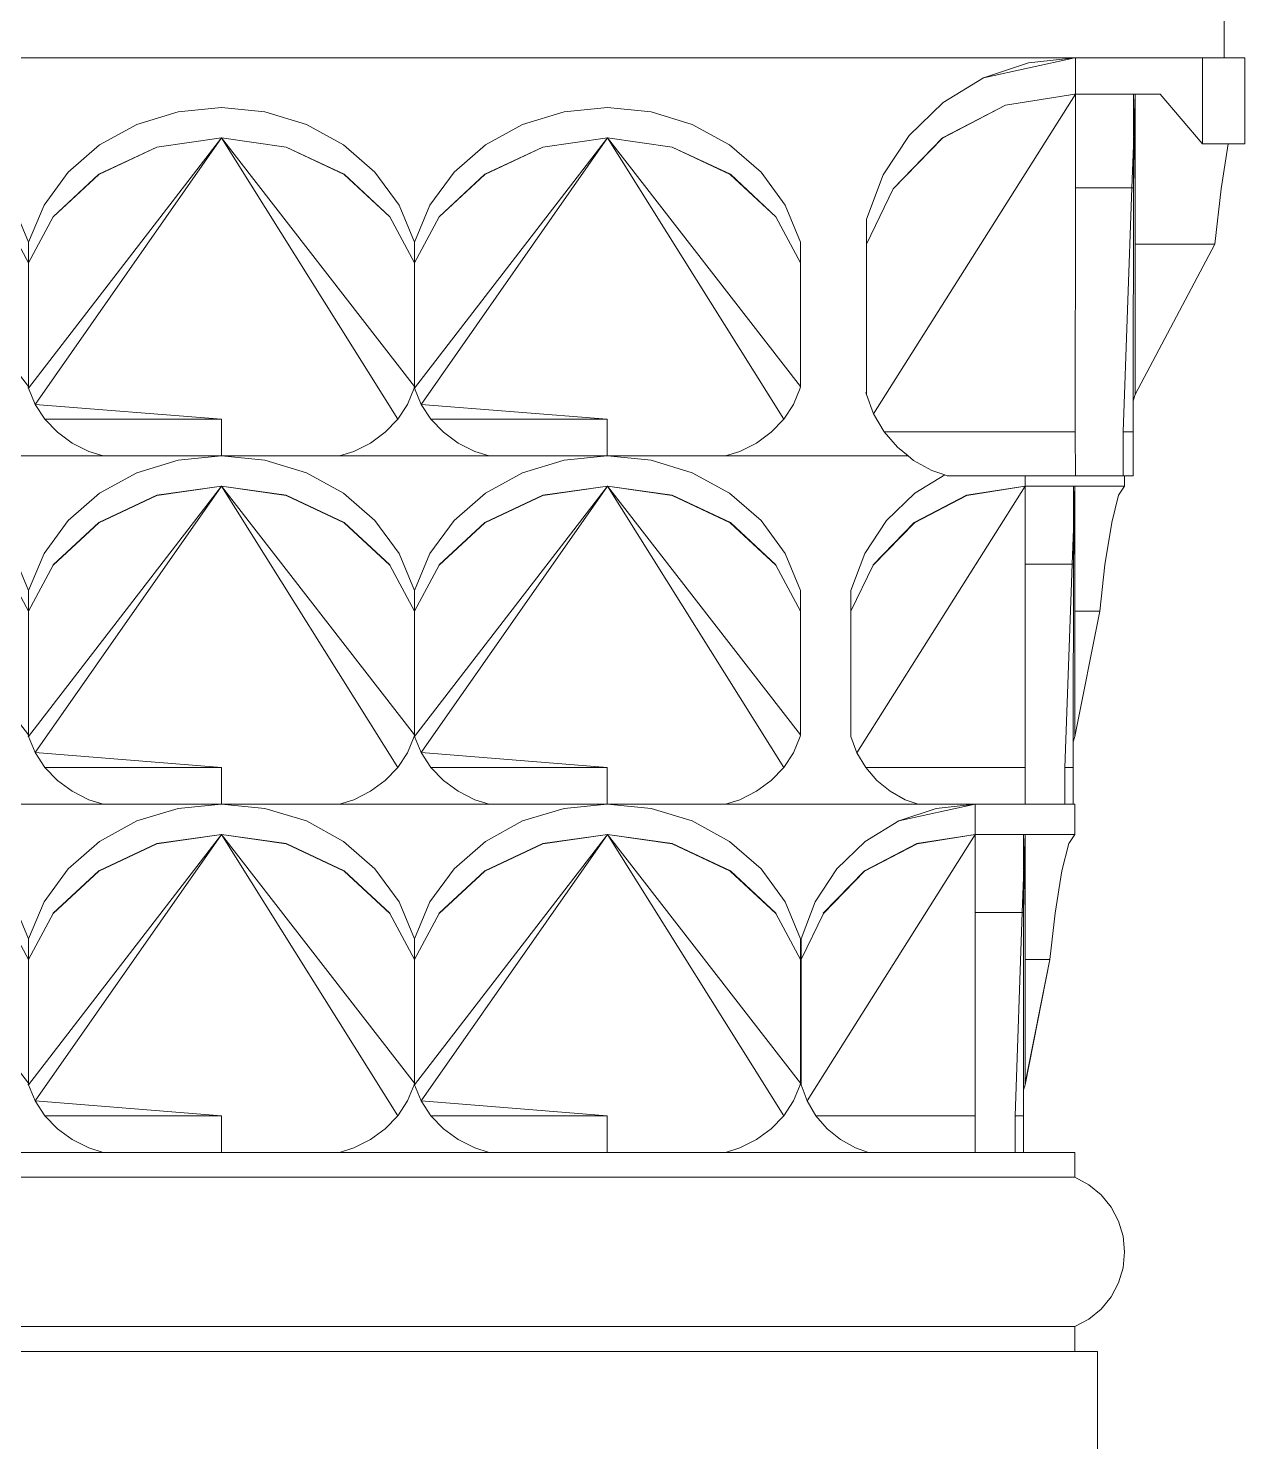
# Model space of a CAD drawing. Header units: millimetres. Extents: x -667 to -468, y -723 to -475.
# Drawn here: x -619.182 to -618.9865, y -487.9994 to -487.7722 of the extents above; entities that cross this region are included whole.
import ezdxf

# ---------------------------------------------------------------- set-up
doc = ezdxf.new("R2010")
doc.units = ezdxf.units.MM
doc.layers.add('dinding', color=36, linetype='Continuous', lineweight=9)

msp = doc.modelspace()

# ---------------------------------------------------------------- linework, layer by layer
at = {"layer": 'dinding'}
for p, q in [((-618.98976, -487.77693), (-618.98976, -487.76093)), ((-619.34973, -487.77694), (-619.01376, -487.77693)), ((-619.02843, -487.78018), (-619.01376, -487.77693)), ((-619.02123, -487.77774), (-619.02843, -487.78018)), ((-619.01376, -487.77693), (-619.02123, -487.77774)), ((-619.01366, -487.77693), (-619.01376, -487.77693)), ((-619.01366, -487.77693), (-619.01366, -487.78276)), ((-619.01366, -487.77693), (-618.99326, -487.77693)), ((-618.99326, -487.7907), (-618.99326, -487.77693)), ((-618.99326, -487.77693), (-618.98976, -487.77693)), ((-618.98976, -487.77693), (-618.98646, -487.77693)), ((-618.98646, -487.77693), (-618.98646, -487.79075)), ((-619.02843, -487.78018), (-619.03492, -487.78414)), ((-619.0461, -487.83419), (-619.01366, -487.78276)), ((-619.01376, -487.78277), (-619.02493, -487.78455)), ((-619.01376, -487.78277), (-619.02491, -487.78457)), ((-619.01376, -487.78277), (-619.01376, -487.78274)), ((-619.01366, -487.78276), (-619.01376, -487.78277)), ((-619.01366, -487.78276), (-619.01367, -487.79062)), ((-619.00435, -487.78276), (-619.01366, -487.78276)), ((-619.00406, -487.78277), (-619.00436, -487.79043)), ((-619.00435, -487.78276), (-619.00435, -487.78958)), ((-619.00406, -487.78277), (-619.00435, -487.78276)), ((-619.00434, -487.79782), (-619.00406, -487.78277)), ((-619.00009, -487.78276), (-619.00406, -487.78277)), ((-619.00406, -487.78277), (-619.00406, -487.80691)), ((-619.00006, -487.78276), (-619.00009, -487.78276)), ((-618.99329, -487.7907), (-619.00006, -487.78276)), ((-619.15789, -487.78561), (-619.16454, -487.78764)), ((-619.1509, -487.78493), (-619.15789, -487.78561)), ((-619.14392, -487.78561), (-619.1509, -487.78493)), ((-619.13727, -487.78764), (-619.14392, -487.78561)), ((-619.09586, -487.78561), (-619.10251, -487.78764)), ((-619.08887, -487.78493), (-619.09586, -487.78561)), ((-619.08188, -487.78561), (-619.08887, -487.78493)), ((-619.07524, -487.78764), (-619.08188, -487.78561)), ((-619.03492, -487.78414), (-619.04039, -487.78942)), ((-619.02493, -487.78455), (-619.03505, -487.7898)), ((-619.02491, -487.78457), (-619.03502, -487.78984)), ((-619.16454, -487.78764), (-619.17053, -487.79094)), ((-619.13128, -487.79094), (-619.13727, -487.78764)), ((-619.10251, -487.78764), (-619.10849, -487.79094)), ((-619.06925, -487.79094), (-619.07524, -487.78764)), ((-619.21294, -487.78979), (-619.18192, -487.82979)), ((-619.18192, -487.83006), (-619.1509, -487.78979)), ((-619.18085, -487.83265), (-619.1509, -487.78979)), ((-619.1509, -487.78979), (-619.16131, -487.79128)), ((-619.1509, -487.78979), (-619.16129, -487.7913)), ((-619.1405, -487.79128), (-619.1509, -487.78979)), ((-619.14052, -487.7913), (-619.1509, -487.78979)), ((-619.1509, -487.78979), (-619.12258, -487.83503)), ((-619.1509, -487.78979), (-619.11989, -487.82979)), ((-619.11989, -487.83006), (-619.08887, -487.78979)), ((-619.11881, -487.83265), (-619.08887, -487.78979)), ((-619.08887, -487.78979), (-619.09927, -487.79128)), ((-619.08887, -487.78979), (-619.09926, -487.7913)), ((-619.07847, -487.79128), (-619.08887, -487.78979)), ((-619.07849, -487.7913), (-619.08887, -487.78979)), ((-619.08887, -487.78979), (-619.06055, -487.83503)), ((-619.08887, -487.78979), (-619.05786, -487.82979)), ((-619.04039, -487.78942), (-619.04457, -487.79577)), ((-619.03505, -487.7898), (-619.04298, -487.79799)), ((-619.03502, -487.78984), (-619.04296, -487.79801)), ((-619.00435, -487.79099), (-619.00436, -487.79043)), ((-619.17053, -487.79094), (-619.17557, -487.79534)), ((-619.16131, -487.79128), (-619.17064, -487.79566)), ((-619.16129, -487.7913), (-619.17062, -487.79569)), ((-619.16129, -487.7913), (-619.16131, -487.79128)), ((-619.14052, -487.7913), (-619.1405, -487.79128)), ((-619.13119, -487.79569), (-619.14052, -487.7913)), ((-619.13117, -487.79566), (-619.1405, -487.79128)), ((-619.12624, -487.79534), (-619.13128, -487.79094)), ((-619.10849, -487.79094), (-619.11354, -487.79534)), ((-619.09927, -487.79128), (-619.10861, -487.79566)), ((-619.09926, -487.7913), (-619.10859, -487.79569)), ((-619.09926, -487.7913), (-619.09927, -487.79128)), ((-619.07849, -487.7913), (-619.07847, -487.79128)), ((-619.06916, -487.79569), (-619.07849, -487.7913)), ((-619.06913, -487.79566), (-619.07847, -487.79128)), ((-619.0642, -487.79534), (-619.06925, -487.79094)), ((-619.01367, -487.79067), (-619.01367, -487.79062)), ((-619.01367, -487.79783), (-619.01367, -487.79067)), ((-619.00436, -487.79102), (-619.00462, -487.79782)), ((-619.00435, -487.79099), (-619.00436, -487.79102)), ((-619.00436, -487.79102), (-619.00434, -487.79782)), ((-618.99329, -487.79076), (-618.99329, -487.7907)), ((-618.99326, -487.79076), (-618.99329, -487.79076)), ((-618.99326, -487.79076), (-618.99326, -487.7907)), ((-618.99326, -487.79076), (-618.98911, -487.79076)), ((-618.98911, -487.79076), (-618.99026, -487.79799)), ((-618.98911, -487.79076), (-618.98646, -487.79075)), ((-619.17557, -487.79534), (-619.17943, -487.80063)), ((-619.17064, -487.79566), (-619.17796, -487.80248)), ((-619.17062, -487.79569), (-619.17795, -487.8025)), ((-619.17062, -487.79569), (-619.17064, -487.79566)), ((-619.13119, -487.79569), (-619.13117, -487.79566)), ((-619.12386, -487.8025), (-619.13119, -487.79569)), ((-619.12384, -487.80248), (-619.13117, -487.79566)), ((-619.12238, -487.80063), (-619.12624, -487.79534)), ((-619.11354, -487.79534), (-619.1174, -487.80063)), ((-619.10861, -487.79566), (-619.11593, -487.80248)), ((-619.10859, -487.79569), (-619.11591, -487.8025)), ((-619.10859, -487.79569), (-619.10861, -487.79566)), ((-619.06916, -487.79569), (-619.06913, -487.79566)), ((-619.06183, -487.8025), (-619.06916, -487.79569)), ((-619.06181, -487.80248), (-619.06913, -487.79566)), ((-619.06034, -487.80063), (-619.0642, -487.79534)), ((-619.04457, -487.79577), (-619.04726, -487.80289)), ((-619.04298, -487.79799), (-619.04726, -487.8069)), ((-619.04726, -487.8069), (-619.04296, -487.79801)), ((-619.01369, -487.83705), (-619.01367, -487.79783)), ((-619.00462, -487.79782), (-619.01367, -487.79783)), ((-619.00462, -487.79782), (-619.00599, -487.83705)), ((-619.00462, -487.79782), (-619.00434, -487.79782)), ((-619.00434, -487.79782), (-619.00437, -487.83209)), ((-618.99026, -487.79799), (-618.99126, -487.80691)), ((-619.18192, -487.80656), (-619.18441, -487.80063)), ((-619.17943, -487.80063), (-619.18192, -487.80656)), ((-619.11989, -487.80656), (-619.12238, -487.80063)), ((-619.1174, -487.80063), (-619.11989, -487.80656)), ((-619.05786, -487.80656), (-619.06034, -487.80063)), ((-619.18192, -487.80991), (-619.18589, -487.8025)), ((-619.17795, -487.8025), (-619.18192, -487.80991)), ((-619.17795, -487.8025), (-619.17796, -487.80248)), ((-619.12386, -487.8025), (-619.12384, -487.80248)), ((-619.11989, -487.80991), (-619.12386, -487.8025)), ((-619.11591, -487.8025), (-619.11989, -487.80991)), ((-619.11591, -487.8025), (-619.11593, -487.80248)), ((-619.06183, -487.8025), (-619.06181, -487.80248)), ((-619.05786, -487.80991), (-619.06183, -487.8025)), ((-619.04726, -487.8069), (-619.04726, -487.80289)), ((-619.18192, -487.80991), (-619.18192, -487.80656)), ((-619.11989, -487.80991), (-619.11989, -487.80656)), ((-619.05786, -487.80991), (-619.05786, -487.80656)), ((-619.04726, -487.8069), (-619.04727, -487.83108)), ((-618.99126, -487.80691), (-619.00407, -487.83109)), ((-619.00407, -487.83109), (-619.00406, -487.80691)), ((-619.00406, -487.80691), (-618.99126, -487.80691)), ((-619.18192, -487.82979), (-619.18192, -487.80991)), ((-619.11989, -487.82979), (-619.11989, -487.80991)), ((-619.05786, -487.82979), (-619.05786, -487.80991)), ((-619.18197, -487.83006), (-619.18192, -487.82979)), ((-619.18192, -487.83006), (-619.18195, -487.82993)), ((-619.18192, -487.82979), (-619.18192, -487.83006)), ((-619.18085, -487.83265), (-619.18192, -487.83006)), ((-619.12101, -487.83266), (-619.11994, -487.83006)), ((-619.11994, -487.83006), (-619.11989, -487.82979)), ((-619.11989, -487.83006), (-619.11992, -487.82993)), ((-619.11989, -487.83006), (-619.11989, -487.82979)), ((-619.11881, -487.83265), (-619.11989, -487.83006)), ((-619.05898, -487.83266), (-619.05791, -487.83006)), ((-619.05791, -487.83006), (-619.05786, -487.82979)), ((-619.04727, -487.83108), (-619.04733, -487.83076)), ((-619.0461, -487.83419), (-619.04727, -487.83108)), ((-619.00437, -487.83209), (-619.00407, -487.83109)), ((-619.17928, -487.83503), (-619.18085, -487.83265)), ((-619.18085, -487.83265), (-619.15093, -487.83503)), ((-619.12258, -487.83503), (-619.12101, -487.83266)), ((-619.11725, -487.83503), (-619.11881, -487.83265)), ((-619.11881, -487.83265), (-619.0889, -487.83503)), ((-619.06055, -487.83503), (-619.05898, -487.83266)), ((-619.00437, -487.83209), (-619.00438, -487.83705)), ((-619.17728, -487.83713), (-619.17928, -487.83503)), ((-619.17928, -487.83503), (-619.15093, -487.83503)), ((-619.15093, -487.83503), (-619.15093, -487.84093)), ((-619.12458, -487.83713), (-619.12258, -487.83503)), ((-619.11525, -487.83713), (-619.11725, -487.83503)), ((-619.11725, -487.83503), (-619.0889, -487.83503)), ((-619.0889, -487.83503), (-619.0889, -487.84093)), ((-619.06255, -487.83713), (-619.06055, -487.83503)), ((-619.04441, -487.83705), (-619.0461, -487.83419)), ((-619.17491, -487.83887), (-619.17728, -487.83713)), ((-619.12696, -487.83887), (-619.12458, -487.83713)), ((-619.11287, -487.83887), (-619.11525, -487.83713)), ((-619.06493, -487.83887), (-619.06255, -487.83713)), ((-619.04224, -487.83956), (-619.04441, -487.83705)), ((-619.04441, -487.83705), (-619.01369, -487.83705)), ((-619.01367, -487.84413), (-619.01369, -487.83705)), ((-619.00599, -487.83705), (-619.00599, -487.84413)), ((-619.00599, -487.83705), (-619.00438, -487.83705)), ((-619.00438, -487.83705), (-619.00438, -487.84413)), ((-619.17223, -487.84021), (-619.17491, -487.83887)), ((-619.16992, -487.84093), (-619.17223, -487.84021)), ((-619.13195, -487.84093), (-619.12964, -487.84021)), ((-619.12964, -487.84021), (-619.12696, -487.83887)), ((-619.11019, -487.84021), (-619.11287, -487.83887)), ((-619.10788, -487.84093), (-619.11019, -487.84021)), ((-619.06992, -487.84093), (-619.0676, -487.84021)), ((-619.0676, -487.84021), (-619.06493, -487.83887)), ((-619.04056, -487.84093), (-619.04224, -487.83956)), ((-619.19398, -487.84093), (-619.16992, -487.84093)), ((-619.15093, -487.84093), (-619.16992, -487.84093)), ((-619.15789, -487.84161), (-619.16454, -487.84364)), ((-619.15093, -487.84093), (-619.15789, -487.84161)), ((-619.1509, -487.84093), (-619.15093, -487.84093)), ((-619.14392, -487.84161), (-619.1509, -487.84093)), ((-619.13195, -487.84093), (-619.1509, -487.84093)), ((-619.13727, -487.84364), (-619.14392, -487.84161)), ((-619.13195, -487.84093), (-619.13176, -487.84093)), ((-619.13176, -487.84093), (-619.10788, -487.84093)), ((-619.10788, -487.84093), (-619.0889, -487.84093)), ((-619.09586, -487.84161), (-619.10251, -487.84364)), ((-619.0889, -487.84093), (-619.09586, -487.84161)), ((-619.08887, -487.84093), (-619.0889, -487.84093)), ((-619.08188, -487.84161), (-619.08887, -487.84093)), ((-619.06992, -487.84093), (-619.08887, -487.84093)), ((-619.07524, -487.84364), (-619.08188, -487.84161)), ((-619.06992, -487.84093), (-619.04056, -487.84093)), ((-619.03967, -487.84166), (-619.04056, -487.84093)), ((-619.03677, -487.84327), (-619.03967, -487.84166)), ((-619.16454, -487.84364), (-619.17053, -487.84694)), ((-619.13128, -487.84694), (-619.13727, -487.84364)), ((-619.10251, -487.84364), (-619.10849, -487.84694)), ((-619.06925, -487.84694), (-619.07524, -487.84364)), ((-619.03464, -487.844), (-619.03947, -487.84694)), ((-619.03464, -487.844), (-619.03677, -487.84327)), ((-619.03426, -487.84413), (-619.03464, -487.844)), ((-619.02176, -487.84413), (-619.03426, -487.84413)), ((-619.02176, -487.84413), (-619.02176, -487.84579)), ((-619.01367, -487.84413), (-619.02176, -487.84413)), ((-619.00599, -487.84413), (-619.01367, -487.84413)), ((-619.00599, -487.84413), (-619.00576, -487.84413)), ((-619.00576, -487.84413), (-619.00576, -487.84579)), ((-619.00576, -487.84413), (-619.00438, -487.84413)), ((-619.21294, -487.84579), (-619.18192, -487.88579)), ((-619.18192, -487.88606), (-619.1509, -487.84579)), ((-619.18085, -487.88865), (-619.1509, -487.84579)), ((-619.17053, -487.84694), (-619.17557, -487.85134)), ((-619.16131, -487.84728), (-619.17064, -487.85166)), ((-619.16129, -487.8473), (-619.17062, -487.85169)), ((-619.1509, -487.84579), (-619.16131, -487.84728)), ((-619.16129, -487.8473), (-619.16131, -487.84728)), ((-619.1509, -487.84579), (-619.16129, -487.8473)), ((-619.1405, -487.84728), (-619.1509, -487.84579)), ((-619.14052, -487.8473), (-619.1509, -487.84579)), ((-619.1509, -487.84579), (-619.12258, -487.89103)), ((-619.1509, -487.84579), (-619.11989, -487.88579)), ((-619.14052, -487.8473), (-619.1405, -487.84728)), ((-619.13119, -487.85169), (-619.14052, -487.8473)), ((-619.13117, -487.85166), (-619.1405, -487.84728)), ((-619.12624, -487.85134), (-619.13128, -487.84694)), ((-619.11989, -487.88606), (-619.08887, -487.84579)), ((-619.11881, -487.88865), (-619.08887, -487.84579)), ((-619.10849, -487.84694), (-619.11354, -487.85134)), ((-619.09927, -487.84728), (-619.10861, -487.85166)), ((-619.09926, -487.8473), (-619.10859, -487.85169)), ((-619.08887, -487.84579), (-619.09927, -487.84728)), ((-619.09926, -487.8473), (-619.09927, -487.84728)), ((-619.08887, -487.84579), (-619.09926, -487.8473)), ((-619.07847, -487.84728), (-619.08887, -487.84579)), ((-619.07849, -487.8473), (-619.08887, -487.84579)), ((-619.08887, -487.84579), (-619.06055, -487.89103)), ((-619.08887, -487.84579), (-619.05786, -487.88579)), ((-619.07849, -487.8473), (-619.07847, -487.84728)), ((-619.06916, -487.85169), (-619.07849, -487.8473)), ((-619.06913, -487.85166), (-619.07847, -487.84728)), ((-619.0642, -487.85134), (-619.06925, -487.84694)), ((-619.0488, -487.88866), (-619.02176, -487.84579)), ((-619.03947, -487.84694), (-619.04403, -487.85134)), ((-619.03115, -487.84728), (-619.03957, -487.85166)), ((-619.03113, -487.8473), (-619.03956, -487.85169)), ((-619.02176, -487.84579), (-619.03115, -487.84728)), ((-619.02176, -487.84579), (-619.03113, -487.8473)), ((-619.02176, -487.84579), (-619.02176, -487.85234)), ((-619.014, -487.84579), (-619.02176, -487.84579)), ((-619.014, -487.84579), (-619.014, -487.85147)), ((-619.01376, -487.84579), (-619.014, -487.84579)), ((-619.01376, -487.84579), (-619.014, -487.85218)), ((-619.01399, -487.85834), (-619.01376, -487.84579)), ((-619.00576, -487.84579), (-619.01376, -487.84579)), ((-619.01376, -487.84579), (-619.01376, -487.86591)), ((-619.00674, -487.84728), (-619.00783, -487.85166)), ((-619.00576, -487.84579), (-619.00674, -487.84728)), ((-619.17557, -487.85134), (-619.17943, -487.85663)), ((-619.17064, -487.85166), (-619.17796, -487.85848)), ((-619.17062, -487.85169), (-619.17795, -487.8585)), ((-619.17062, -487.85169), (-619.17064, -487.85166)), ((-619.13119, -487.85169), (-619.13117, -487.85166)), ((-619.12386, -487.8585), (-619.13119, -487.85169)), ((-619.12384, -487.85848), (-619.13117, -487.85166)), ((-619.12238, -487.85663), (-619.12624, -487.85134)), ((-619.11354, -487.85134), (-619.1174, -487.85663)), ((-619.10861, -487.85166), (-619.11593, -487.85848)), ((-619.10859, -487.85169), (-619.11591, -487.8585)), ((-619.10859, -487.85169), (-619.10861, -487.85166)), ((-619.06916, -487.85169), (-619.06913, -487.85166)), ((-619.06183, -487.8585), (-619.06916, -487.85169)), ((-619.06181, -487.85848), (-619.06913, -487.85166)), ((-619.06034, -487.85663), (-619.0642, -487.85134)), ((-619.04403, -487.85134), (-619.04751, -487.85663)), ((-619.03957, -487.85166), (-619.04619, -487.85848)), ((-619.03956, -487.85169), (-619.04617, -487.8585)), ((-619.00783, -487.85166), (-619.00892, -487.85848)), ((-619.02176, -487.85238), (-619.02176, -487.85234)), ((-619.02176, -487.85835), (-619.02176, -487.85238)), ((-619.014, -487.85267), (-619.01422, -487.85834)), ((-619.014, -487.85265), (-619.014, -487.85218)), ((-619.014, -487.85265), (-619.014, -487.85267)), ((-619.014, -487.85267), (-619.01399, -487.85834)), ((-619.18192, -487.86591), (-619.18589, -487.8585)), ((-619.18192, -487.86256), (-619.18441, -487.85663)), ((-619.17943, -487.85663), (-619.18192, -487.86256)), ((-619.17795, -487.8585), (-619.18192, -487.86591)), ((-619.17795, -487.8585), (-619.17796, -487.85848)), ((-619.12386, -487.8585), (-619.12384, -487.85848)), ((-619.11989, -487.86591), (-619.12386, -487.8585)), ((-619.11989, -487.86256), (-619.12238, -487.85663)), ((-619.1174, -487.85663), (-619.11989, -487.86256)), ((-619.11591, -487.8585), (-619.11989, -487.86591)), ((-619.11591, -487.8585), (-619.11593, -487.85848)), ((-619.06183, -487.8585), (-619.06181, -487.85848)), ((-619.05786, -487.86591), (-619.06183, -487.8585)), ((-619.05786, -487.86256), (-619.06034, -487.85663)), ((-619.04751, -487.85663), (-619.04976, -487.86256)), ((-619.04617, -487.8585), (-619.04976, -487.86591)), ((-619.04619, -487.85848), (-619.04617, -487.8585)), ((-619.01422, -487.85834), (-619.02176, -487.85835)), ((-619.02176, -487.89103), (-619.02176, -487.85835)), ((-619.01422, -487.85834), (-619.01536, -487.89104)), ((-619.01422, -487.85834), (-619.01399, -487.85834)), ((-619.01399, -487.85834), (-619.01401, -487.8869)), ((-619.00892, -487.85848), (-619.00976, -487.86591)), ((-619.18192, -487.86591), (-619.18192, -487.86256)), ((-619.11989, -487.86591), (-619.11989, -487.86256)), ((-619.05786, -487.86591), (-619.05786, -487.86256)), ((-619.04976, -487.86591), (-619.04976, -487.86256)), ((-619.18192, -487.88579), (-619.18192, -487.86591)), ((-619.11989, -487.88579), (-619.11989, -487.86591)), ((-619.05786, -487.88579), (-619.05786, -487.86591)), ((-619.04976, -487.86591), (-619.04976, -487.88606)), ((-619.01376, -487.86591), (-619.00976, -487.86591)), ((-619.00976, -487.86591), (-619.01376, -487.88606)), ((-619.01376, -487.86591), (-619.01376, -487.88606)), ((-619.18197, -487.88606), (-619.18192, -487.88579)), ((-619.18192, -487.88606), (-619.18195, -487.88593)), ((-619.18192, -487.88579), (-619.18192, -487.88606)), ((-619.11994, -487.88606), (-619.11989, -487.88579)), ((-619.11989, -487.88606), (-619.11992, -487.88593)), ((-619.11989, -487.88579), (-619.11989, -487.88606)), ((-619.05791, -487.88606), (-619.05786, -487.88579)), ((-619.02176, -487.88606), (-619.02176, -487.88579)), ((-619.18085, -487.88865), (-619.18192, -487.88606)), ((-619.12101, -487.88866), (-619.11994, -487.88606)), ((-619.11881, -487.88865), (-619.11989, -487.88606)), ((-619.05898, -487.88866), (-619.05791, -487.88606)), ((-619.0488, -487.88866), (-619.04976, -487.88606)), ((-619.01401, -487.8869), (-619.01402, -487.89104)), ((-619.01401, -487.8869), (-619.01376, -487.88606)), ((-619.17928, -487.89103), (-619.18085, -487.88865)), ((-619.18085, -487.88865), (-619.15093, -487.89103)), ((-619.12258, -487.89103), (-619.12101, -487.88866)), ((-619.11725, -487.89103), (-619.11881, -487.88865)), ((-619.11881, -487.88865), (-619.0889, -487.89103)), ((-619.06055, -487.89103), (-619.05898, -487.88866)), ((-619.0488, -487.88866), (-619.04738, -487.89103)), ((-619.17728, -487.89313), (-619.17928, -487.89103)), ((-619.17928, -487.89103), (-619.15093, -487.89103)), ((-619.15093, -487.89103), (-619.15093, -487.89693)), ((-619.12458, -487.89313), (-619.12258, -487.89103)), ((-619.11525, -487.89313), (-619.11725, -487.89103)), ((-619.11725, -487.89103), (-619.0889, -487.89103)), ((-619.0889, -487.89103), (-619.0889, -487.89693)), ((-619.06255, -487.89313), (-619.06055, -487.89103)), ((-619.04557, -487.89313), (-619.04738, -487.89103)), ((-619.04738, -487.89103), (-619.02176, -487.89103)), ((-619.02176, -487.89693), (-619.02176, -487.89103)), ((-619.01536, -487.89104), (-619.01536, -487.89693)), ((-619.01536, -487.89104), (-619.01402, -487.89104)), ((-619.01402, -487.89104), (-619.01402, -487.89693)), ((-619.17491, -487.89487), (-619.17728, -487.89313)), ((-619.17223, -487.89622), (-619.17491, -487.89487)), ((-619.12964, -487.89622), (-619.12696, -487.89487)), ((-619.12696, -487.89487), (-619.12458, -487.89313)), ((-619.11287, -487.89487), (-619.11525, -487.89313)), ((-619.11019, -487.89622), (-619.11287, -487.89487)), ((-619.0676, -487.89622), (-619.06493, -487.89487)), ((-619.06493, -487.89487), (-619.06255, -487.89313)), ((-619.04342, -487.89487), (-619.04557, -487.89313)), ((-619.04101, -487.89622), (-619.04342, -487.89487)), ((-619.19398, -487.89693), (-619.16992, -487.89693)), ((-619.16992, -487.89693), (-619.17223, -487.89622)), ((-619.15093, -487.89693), (-619.16992, -487.89693)), ((-619.15093, -487.89693), (-619.15789, -487.89761)), ((-619.1509, -487.89693), (-619.15093, -487.89693)), ((-619.14392, -487.89761), (-619.1509, -487.89693)), ((-619.13195, -487.89693), (-619.1509, -487.89693)), ((-619.13195, -487.89693), (-619.12964, -487.89622)), ((-619.13195, -487.89693), (-619.10788, -487.89693)), ((-619.10788, -487.89693), (-619.11019, -487.89622)), ((-619.0889, -487.89693), (-619.10788, -487.89693)), ((-619.0889, -487.89693), (-619.09586, -487.89761)), ((-619.08887, -487.89693), (-619.0889, -487.89693)), ((-619.08188, -487.89761), (-619.08887, -487.89693)), ((-619.06992, -487.89693), (-619.08887, -487.89693)), ((-619.06992, -487.89693), (-619.0676, -487.89622)), ((-619.06992, -487.89693), (-619.03892, -487.89693)), ((-619.04207, -487.89964), (-619.02976, -487.89693)), ((-619.03892, -487.89693), (-619.04101, -487.89622)), ((-619.03889, -487.89693), (-619.03892, -487.89693)), ((-619.03889, -487.89693), (-619.02976, -487.89693)), ((-619.02976, -487.89693), (-619.03606, -487.89761)), ((-619.02976, -487.89693), (-619.02976, -487.90179)), ((-619.02176, -487.89693), (-619.02976, -487.89693)), ((-619.01536, -487.89693), (-619.02176, -487.89693)), ((-619.01536, -487.89693), (-619.01402, -487.89693)), ((-619.01402, -487.89693), (-619.01376, -487.89693)), ((-619.01376, -487.89693), (-619.01376, -487.90179)), ((-619.15789, -487.89761), (-619.16454, -487.89964)), ((-619.13727, -487.89964), (-619.14392, -487.89761)), ((-619.09586, -487.89761), (-619.10251, -487.89964)), ((-619.07524, -487.89964), (-619.08188, -487.89761)), ((-619.03606, -487.89761), (-619.04207, -487.89964)), ((-619.21294, -487.90179), (-619.18192, -487.94179)), ((-619.18192, -487.94206), (-619.1509, -487.90179)), ((-619.18085, -487.94465), (-619.1509, -487.90179)), ((-619.16454, -487.89964), (-619.17053, -487.90294)), ((-619.1509, -487.90179), (-619.16131, -487.90328)), ((-619.1509, -487.90179), (-619.16129, -487.9033)), ((-619.1405, -487.90328), (-619.1509, -487.90179)), ((-619.14052, -487.9033), (-619.1509, -487.90179)), ((-619.1509, -487.90179), (-619.12258, -487.94703)), ((-619.1509, -487.90179), (-619.11989, -487.94179)), ((-619.13128, -487.90294), (-619.13727, -487.89964)), ((-619.11989, -487.94206), (-619.08887, -487.90179)), ((-619.11881, -487.94465), (-619.08887, -487.90179)), ((-619.10251, -487.89964), (-619.10849, -487.90294)), ((-619.08887, -487.90179), (-619.09927, -487.90328)), ((-619.08887, -487.90179), (-619.09926, -487.9033)), ((-619.07847, -487.90328), (-619.08887, -487.90179)), ((-619.07849, -487.9033), (-619.08887, -487.90179)), ((-619.08887, -487.90179), (-619.06055, -487.94703)), ((-619.08887, -487.90179), (-619.05786, -487.94179)), ((-619.06925, -487.90294), (-619.07524, -487.89964)), ((-619.05679, -487.94465), (-619.02976, -487.90179)), ((-619.04207, -487.89964), (-619.04747, -487.90294)), ((-619.02976, -487.90179), (-619.03915, -487.90328)), ((-619.02976, -487.90179), (-619.03913, -487.9033)), ((-619.022, -487.90179), (-619.02976, -487.90179)), ((-619.02976, -487.90179), (-619.02976, -487.90736)), ((-619.022, -487.90179), (-619.022, -487.90747)), ((-619.02176, -487.90179), (-619.022, -487.90179)), ((-619.02176, -487.90179), (-619.022, -487.90818)), ((-619.02199, -487.91434), (-619.02176, -487.90179)), ((-619.01376, -487.90179), (-619.02176, -487.90179)), ((-619.02176, -487.90179), (-619.02176, -487.92191)), ((-619.01376, -487.90179), (-619.01474, -487.90328)), ((-619.17053, -487.90294), (-619.17557, -487.90734)), ((-619.16131, -487.90328), (-619.17064, -487.90766)), ((-619.16129, -487.9033), (-619.17062, -487.90769)), ((-619.16129, -487.9033), (-619.16131, -487.90328)), ((-619.14052, -487.9033), (-619.1405, -487.90328)), ((-619.13119, -487.90769), (-619.14052, -487.9033)), ((-619.13117, -487.90766), (-619.1405, -487.90328)), ((-619.12624, -487.90734), (-619.13128, -487.90294)), ((-619.10849, -487.90294), (-619.11354, -487.90734)), ((-619.09927, -487.90328), (-619.10861, -487.90766)), ((-619.09926, -487.9033), (-619.10859, -487.90769)), ((-619.09926, -487.9033), (-619.09927, -487.90328)), ((-619.07849, -487.9033), (-619.07847, -487.90328)), ((-619.06916, -487.90769), (-619.07849, -487.9033)), ((-619.06913, -487.90766), (-619.07847, -487.90328)), ((-619.0642, -487.90734), (-619.06925, -487.90294)), ((-619.04747, -487.90294), (-619.05203, -487.90734)), ((-619.03915, -487.90328), (-619.04757, -487.90766)), ((-619.03913, -487.9033), (-619.04756, -487.90769)), ((-619.01474, -487.90328), (-619.01583, -487.90766)), ((-619.17557, -487.90734), (-619.17943, -487.91263)), ((-619.17064, -487.90766), (-619.17796, -487.91448)), ((-619.17062, -487.90769), (-619.17795, -487.9145)), ((-619.17062, -487.90769), (-619.17064, -487.90766)), ((-619.13119, -487.90769), (-619.13117, -487.90766)), ((-619.12386, -487.9145), (-619.13119, -487.90769)), ((-619.12384, -487.91448), (-619.13117, -487.90766)), ((-619.12238, -487.91263), (-619.12624, -487.90734)), ((-619.11354, -487.90734), (-619.1174, -487.91263)), ((-619.10861, -487.90766), (-619.11593, -487.91448)), ((-619.10859, -487.90769), (-619.11591, -487.9145)), ((-619.10859, -487.90769), (-619.10861, -487.90766)), ((-619.06916, -487.90769), (-619.06913, -487.90766)), ((-619.06183, -487.9145), (-619.06916, -487.90769)), ((-619.06181, -487.91448), (-619.06913, -487.90766)), ((-619.06034, -487.91263), (-619.0642, -487.90734)), ((-619.05203, -487.90734), (-619.05551, -487.91263)), ((-619.04757, -487.90766), (-619.05419, -487.91448)), ((-619.04756, -487.90769), (-619.05417, -487.9145)), ((-619.02976, -487.90834), (-619.02976, -487.90736)), ((-619.02976, -487.90838), (-619.02976, -487.90834)), ((-619.02976, -487.91265), (-619.02976, -487.90838)), ((-619.022, -487.90867), (-619.02222, -487.91434)), ((-619.022, -487.90865), (-619.022, -487.90818)), ((-619.022, -487.90865), (-619.022, -487.90867)), ((-619.022, -487.90867), (-619.02199, -487.91434)), ((-619.01583, -487.90766), (-619.01692, -487.91448)), ((-619.18192, -487.91856), (-619.18441, -487.91263)), ((-619.17943, -487.91263), (-619.18192, -487.91856)), ((-619.11989, -487.91856), (-619.12238, -487.91263)), ((-619.1174, -487.91263), (-619.11989, -487.91856)), ((-619.05786, -487.91856), (-619.06034, -487.91263)), ((-619.05551, -487.91263), (-619.05776, -487.91856)), ((-619.02976, -487.91434), (-619.02976, -487.91265)), ((-619.18192, -487.92191), (-619.18589, -487.9145)), ((-619.17795, -487.9145), (-619.18192, -487.92191)), ((-619.17795, -487.9145), (-619.17796, -487.91448)), ((-619.12386, -487.9145), (-619.12384, -487.91448)), ((-619.11989, -487.92191), (-619.12386, -487.9145)), ((-619.11591, -487.9145), (-619.11989, -487.92191)), ((-619.11591, -487.9145), (-619.11593, -487.91448)), ((-619.06183, -487.9145), (-619.06181, -487.91448)), ((-619.05786, -487.92191), (-619.06183, -487.9145)), ((-619.05417, -487.9145), (-619.05776, -487.92191)), ((-619.05419, -487.91448), (-619.05417, -487.9145)), ((-619.02222, -487.91434), (-619.02976, -487.91434)), ((-619.02976, -487.91434), (-619.02976, -487.94703)), ((-619.02222, -487.91434), (-619.02336, -487.94703)), ((-619.02222, -487.91434), (-619.02199, -487.91434)), ((-619.02199, -487.91434), (-619.02201, -487.94289)), ((-619.01692, -487.91448), (-619.01776, -487.92191)), ((-619.18192, -487.92191), (-619.18192, -487.91856)), ((-619.11989, -487.92191), (-619.11989, -487.91856)), ((-619.05786, -487.92191), (-619.05786, -487.91856)), ((-619.05776, -487.92191), (-619.05776, -487.91856)), ((-619.18192, -487.94179), (-619.18192, -487.92191)), ((-619.11989, -487.94179), (-619.11989, -487.92191)), ((-619.05786, -487.94179), (-619.05786, -487.92191)), ((-619.05776, -487.92191), (-619.05776, -487.94206)), ((-619.02176, -487.92191), (-619.01776, -487.92191)), ((-619.01776, -487.92191), (-619.02176, -487.94206)), ((-619.01776, -487.92191), (-619.02176, -487.94179)), ((-619.02176, -487.94179), (-619.02176, -487.92191)), ((-619.18197, -487.94206), (-619.18192, -487.94179)), ((-619.18192, -487.94206), (-619.18195, -487.94193)), ((-619.18192, -487.94206), (-619.18192, -487.94179)), ((-619.18085, -487.94465), (-619.18192, -487.94206)), ((-619.12101, -487.94465), (-619.11994, -487.94206)), ((-619.11994, -487.94206), (-619.11989, -487.94179)), ((-619.11989, -487.94206), (-619.11992, -487.94193)), ((-619.11989, -487.94206), (-619.11989, -487.94179)), ((-619.11881, -487.94465), (-619.11989, -487.94206)), ((-619.05898, -487.94465), (-619.05791, -487.94206)), ((-619.05791, -487.94206), (-619.05786, -487.94179)), ((-619.05776, -487.94206), (-619.05781, -487.94179)), ((-619.05679, -487.94465), (-619.05776, -487.94206)), ((-619.02976, -487.94206), (-619.02976, -487.94179)), ((-619.02976, -487.94206), (-619.02976, -487.94179)), ((-619.02201, -487.94289), (-619.02176, -487.94206)), ((-619.02176, -487.94206), (-619.02176, -487.94179)), ((-619.17928, -487.94703), (-619.18085, -487.94465)), ((-619.18085, -487.94465), (-619.15093, -487.94703)), ((-619.12258, -487.94703), (-619.12101, -487.94465)), ((-619.11725, -487.94703), (-619.11881, -487.94465)), ((-619.11881, -487.94465), (-619.0889, -487.94703)), ((-619.06055, -487.94703), (-619.05898, -487.94465)), ((-619.05538, -487.94703), (-619.05679, -487.94465)), ((-619.02201, -487.94289), (-619.02202, -487.94703)), ((-619.17728, -487.94912), (-619.17928, -487.94703)), ((-619.17928, -487.94703), (-619.15093, -487.94703)), ((-619.15093, -487.94703), (-619.15093, -487.95293)), ((-619.12458, -487.94912), (-619.12258, -487.94703)), ((-619.11525, -487.94912), (-619.11725, -487.94703)), ((-619.11725, -487.94703), (-619.0889, -487.94703)), ((-619.0889, -487.94703), (-619.0889, -487.95293)), ((-619.06255, -487.94912), (-619.06055, -487.94703)), ((-619.05357, -487.94913), (-619.05538, -487.94703)), ((-619.05538, -487.94703), (-619.02976, -487.94703)), ((-619.02976, -487.95293), (-619.02976, -487.94703)), ((-619.02336, -487.94703), (-619.02336, -487.95293)), ((-619.02336, -487.94703), (-619.02202, -487.94703)), ((-619.02202, -487.94703), (-619.02202, -487.95293)), ((-619.17491, -487.95087), (-619.17728, -487.94912)), ((-619.12696, -487.95087), (-619.12458, -487.94912)), ((-619.11287, -487.95087), (-619.11525, -487.94912)), ((-619.06493, -487.95087), (-619.06255, -487.94912)), ((-619.05142, -487.95087), (-619.05357, -487.94913)), ((-619.17223, -487.95221), (-619.17491, -487.95087)), ((-619.12964, -487.95221), (-619.12696, -487.95087)), ((-619.11019, -487.95221), (-619.11287, -487.95087)), ((-619.0676, -487.95221), (-619.06493, -487.95087)), ((-619.04901, -487.95221), (-619.05142, -487.95087)), ((-619.19398, -487.95293), (-619.16992, -487.95293)), ((-619.16992, -487.95293), (-619.17223, -487.95221)), ((-619.15093, -487.95293), (-619.16992, -487.95293)), ((-619.13195, -487.95293), (-619.15093, -487.95293)), ((-619.13195, -487.95293), (-619.12964, -487.95221)), ((-619.13195, -487.95293), (-619.10788, -487.95293)), ((-619.10788, -487.95293), (-619.11019, -487.95221)), ((-619.0889, -487.95293), (-619.10788, -487.95293)), ((-619.06992, -487.95293), (-619.0889, -487.95293)), ((-619.06992, -487.95293), (-619.0676, -487.95221)), ((-619.06992, -487.95293), (-619.04702, -487.95293)), ((-619.04692, -487.95293), (-619.04901, -487.95221)), ((-619.04692, -487.95293), (-619.04702, -487.95293)), ((-619.04692, -487.95293), (-619.02976, -487.95293)), ((-619.02336, -487.95293), (-619.02976, -487.95293)), ((-619.02336, -487.95293), (-619.02202, -487.95293)), ((-619.01376, -487.95293), (-619.02202, -487.95293)), ((-619.01376, -487.95693), (-619.01376, -487.95293)), ((-619.01376, -487.95693), (-619.34976, -487.95693)), ((-619.01152, -487.95813), (-619.01376, -487.95693)), ((-619.00955, -487.95975), (-619.01152, -487.95813)), ((-619.00794, -487.96172), (-619.00955, -487.95975)), ((-619.00674, -487.96396), (-619.00794, -487.96172)), ((-619.00601, -487.9664), (-619.00674, -487.96396)), ((-619.00576, -487.96893), (-619.00601, -487.9664)), ((-619.00601, -487.97146), (-619.00576, -487.96893)), ((-619.00674, -487.9739), (-619.00601, -487.97146)), ((-619.00794, -487.97614), (-619.00674, -487.9739)), ((-619.00955, -487.97811), (-619.00794, -487.97614)), ((-619.01152, -487.97973), (-619.00955, -487.97811)), ((-619.01376, -487.98093), (-619.34976, -487.98093)), ((-619.01376, -487.98093), (-619.01152, -487.97973)), ((-619.01376, -487.98493), (-619.01376, -487.98093)), ((-619.01376, -487.98493), (-619.34755, -487.98493)), ((-619.01012, -487.98493), (-619.01376, -487.98493)), ((-619.01012, -487.98493), (-619.01012, -488.02493))]:
    msp.add_line(p, q, dxfattribs=at)

doc.saveas('drawing.dxf')
